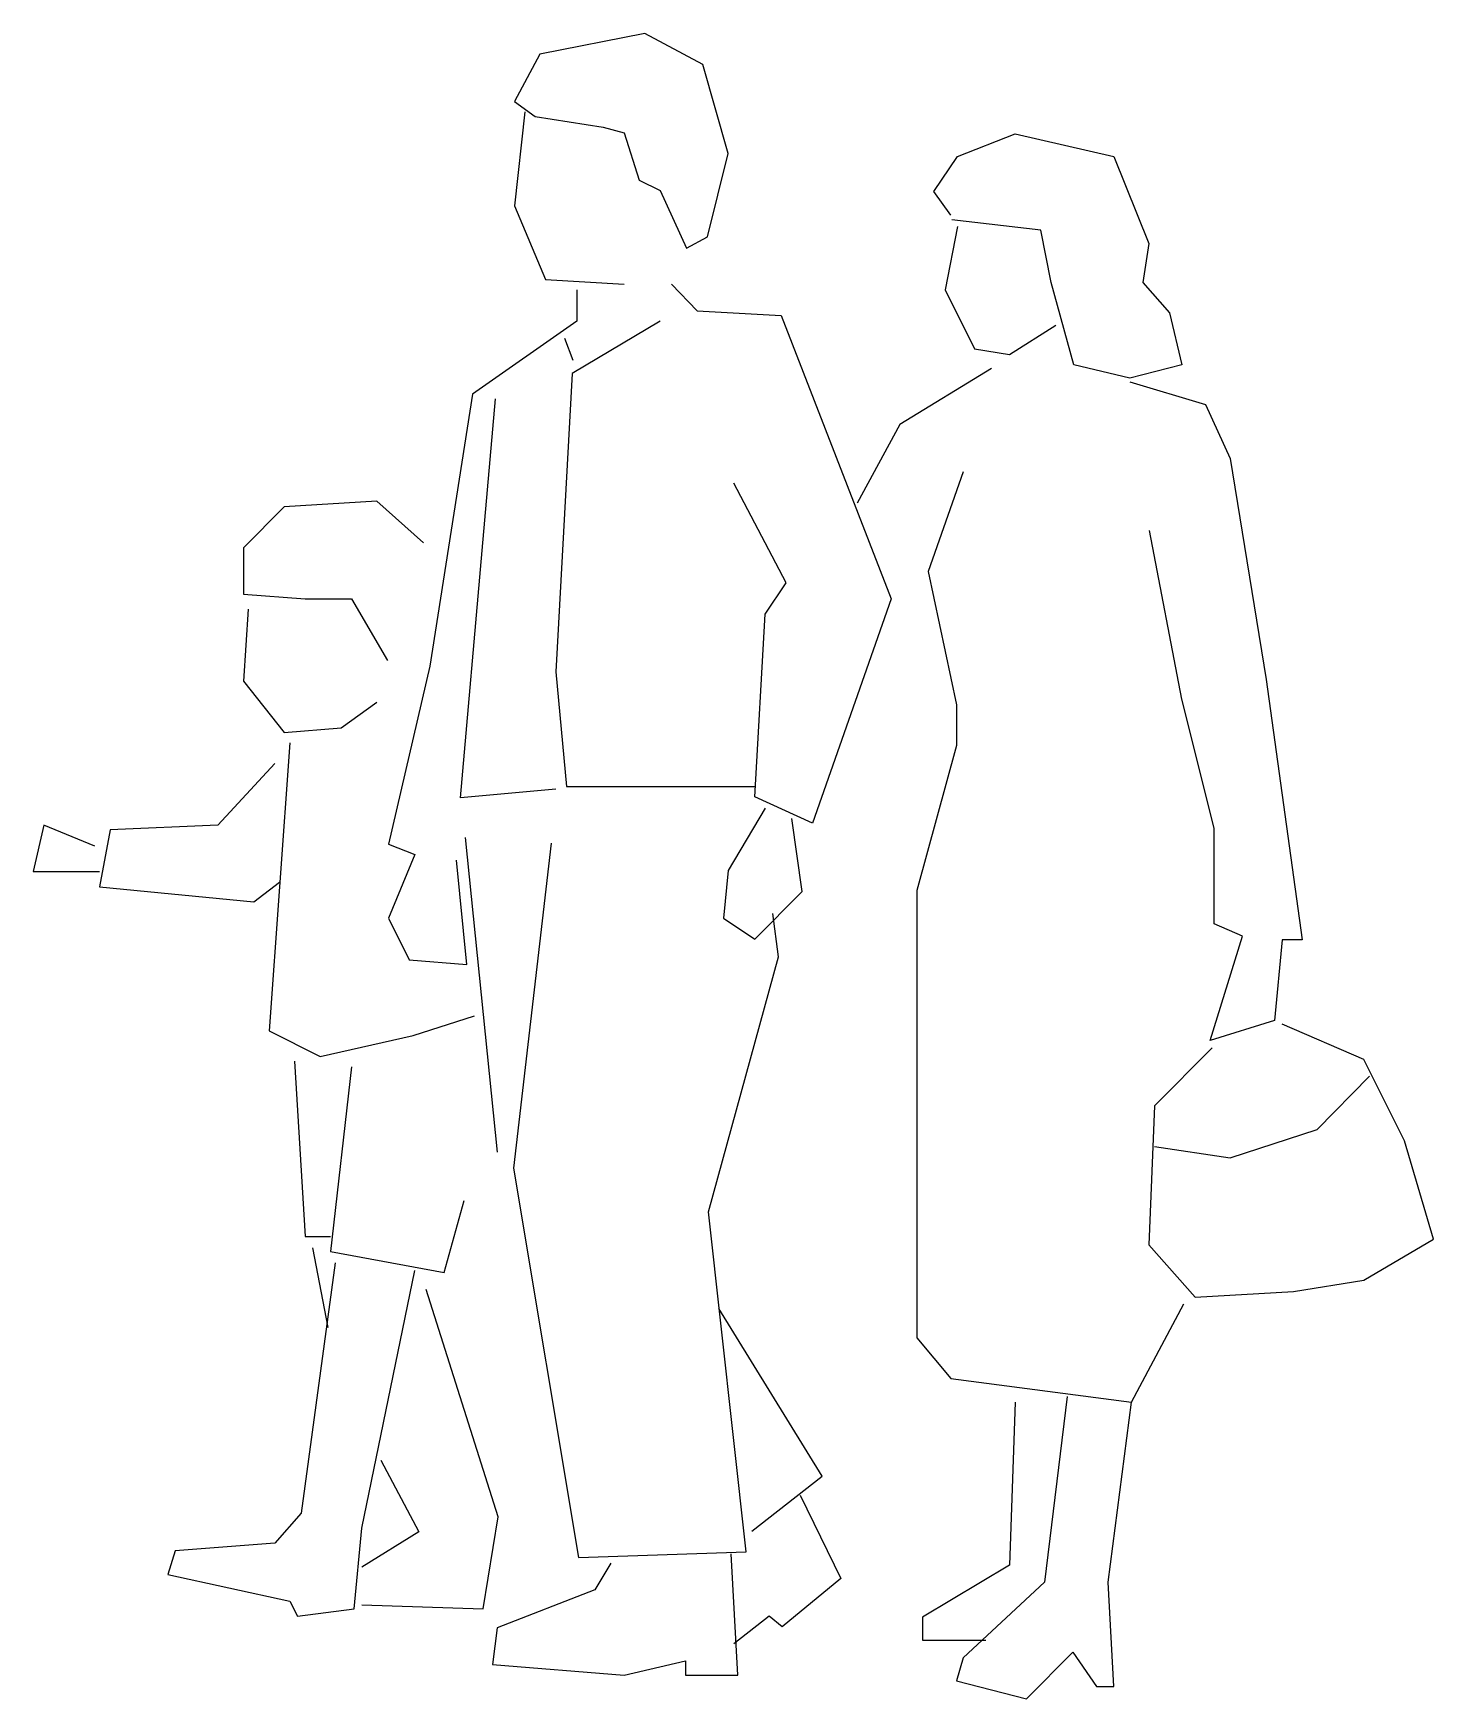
# Model space of a CAD drawing. Header units: millimetres. Extents: x -1539.07 to -1537.78, y 1863.21 to 1864.74.
import ezdxf

# ---------------------------------------------------------------- set-up
doc = ezdxf.new("R2010")
doc.units = ezdxf.units.MM
doc.header["$LTSCALE"] = 10
doc.layers.add('Humanos', color=2, linetype='Continuous')

msp = doc.modelspace()

# ---------------------------------------------------------------- linework, layer by layer
at = {"layer": 'Humanos'}
for p, q in [((-1538.5074, 1864.7379), (-1538.6039, 1864.7188)), ((-1538.4543, 1864.7092), (-1538.5074, 1864.7379)), ((-1538.6039, 1864.7188), (-1538.6274, 1864.6753)), ((-1538.4308, 1864.6275), (-1538.4543, 1864.7092)), ((-1538.6274, 1864.6753), (-1538.6083, 1864.6614)), ((-1538.6179, 1864.6657), (-1538.6274, 1864.5796)), ((-1538.6083, 1864.6614), (-1538.5457, 1864.6518)), ((-1538.5457, 1864.6518), (-1538.5265, 1864.6466)), ((-1538.5265, 1864.6466), (-1538.5126, 1864.6031)), ((-1538.2203, 1864.6248), (-1538.1672, 1864.6457)), ((-1538.1672, 1864.6457), (-1538.0767, 1864.6248)), ((-1538.45, 1864.5509), (-1538.4308, 1864.6275)), ((-1538.242, 1864.5927), (-1538.2203, 1864.6248)), ((-1538.0767, 1864.6248), (-1538.0445, 1864.5448)), ((-1538.5126, 1864.6031), (-1538.4935, 1864.5935)), ((-1538.6274, 1864.5796), (-1538.5987, 1864.5117)), ((-1538.4935, 1864.5935), (-1538.4691, 1864.5405)), ((-1538.2264, 1864.5709), (-1538.242, 1864.5927)), ((-1538.1437, 1864.557), (-1538.2255, 1864.5666)), ((-1538.4691, 1864.5405), (-1538.45, 1864.5509)), ((-1538.2203, 1864.5605), (-1538.2316, 1864.5022)), ((-1538.1341, 1864.5091), (-1538.1437, 1864.557)), ((-1538.0445, 1864.5448), (-1538.0498, 1864.5091)), ((-1538.5987, 1864.5117), (-1538.5265, 1864.5074)), ((-1538.483, 1864.5074), (-1538.4595, 1864.483)), ((-1538.1133, 1864.4334), (-1538.1341, 1864.5091)), ((-1538.0498, 1864.5091), (-1538.0254, 1864.4813)), ((-1538.57, 1864.5022), (-1538.57, 1864.4735)), ((-1538.2316, 1864.5022), (-1538.2046, 1864.4482)), ((-1538.57, 1864.4735), (-1538.6657, 1864.4065)), ((-1538.4935, 1864.4735), (-1538.5744, 1864.4256)), ((-1538.4595, 1864.483), (-1538.3821, 1864.4787)), ((-1538.3821, 1864.4787), (-1538.2812, 1864.2186)), ((-1538.0254, 1864.4813), (-1538.0141, 1864.4334)), ((-1538.5813, 1864.4578), (-1538.5735, 1864.4378)), ((-1538.1724, 1864.443), (-1538.1298, 1864.47)), ((-1538.2046, 1864.4482), (-1538.1724, 1864.443)), ((-1538.189, 1864.43), (-1538.2733, 1864.3786)), ((-1538.0619, 1864.4213), (-1538.1133, 1864.4334)), ((-1538.0141, 1864.4334), (-1538.0619, 1864.4213)), ((-1538.5744, 1864.4256), (-1538.5892, 1864.1516)), ((-1538.0619, 1864.4178), (-1537.9923, 1864.3969)), ((-1538.6657, 1864.4065), (-1538.7049, 1864.1568)), ((-1538.657, 1864.2629), (-1538.6448, 1864.4021)), ((-1537.9923, 1864.3969), (-1537.9697, 1864.3473)), ((-1538.2733, 1864.3786), (-1538.3125, 1864.3064)), ((-1538.2151, 1864.3351), (-1538.2472, 1864.2438)), ((-1537.9697, 1864.3473), (-1537.9367, 1864.1446)), ((-1538.3777, 1864.2333), (-1538.4256, 1864.3247)), ((-1538.7536, 1864.3082), (-1538.8388, 1864.3029)), ((-1538.711, 1864.2699), (-1538.7536, 1864.3082)), ((-1538.8388, 1864.3029), (-1538.8763, 1864.2655)), ((-1538.0141, 1864.1263), (-1538.0437, 1864.2812)), ((-1538.8763, 1864.2655), (-1538.8763, 1864.2229)), ((-1538.677, 1864.0359), (-1538.657, 1864.2629)), ((-1538.2472, 1864.2438), (-1538.2211, 1864.1211)), ((-1538.3969, 1864.2046), (-1538.3777, 1864.2333)), ((-1538.8763, 1864.2229), (-1538.8197, 1864.2186)), ((-1538.8197, 1864.2186), (-1538.7771, 1864.2186)), ((-1538.7771, 1864.2186), (-1538.744, 1864.162)), ((-1538.2812, 1864.2186), (-1538.3534, 1864.0124)), ((-1538.8719, 1864.209), (-1538.8763, 1864.1429)), ((-1538.4065, 1864.0367), (-1538.3969, 1864.2046)), ((-1538.7049, 1864.1568), (-1538.7431, 1863.9932)), ((-1538.5892, 1864.1516), (-1538.5796, 1864.0463)), ((-1538.8763, 1864.1429), (-1538.8388, 1864.0959)), ((-1537.9367, 1864.1446), (-1537.9036, 1863.9053)), ((-1538.7866, 1864.1002), (-1538.7536, 1864.1237)), ((-1538.2211, 1864.1211), (-1538.2211, 1864.0837)), ((-1537.9845, 1864.008), (-1538.0141, 1864.1263)), ((-1538.8388, 1864.0959), (-1538.7866, 1864.1002)), ((-1538.8336, 1864.0863), (-1538.8528, 1863.8217)), ((-1538.2211, 1864.0837), (-1538.2577, 1863.9506)), ((-1538.8475, 1864.0672), (-1538.8997, 1864.0106)), ((-1538.5892, 1864.0437), (-1538.677, 1864.0359)), ((-1538.5796, 1864.0463), (-1538.4065, 1864.0463)), ((-1538.3534, 1864.0124), (-1538.4065, 1864.0367)), ((-1538.3969, 1864.0263), (-1538.4308, 1863.9689)), ((-1538.363, 1863.9497), (-1538.3725, 1864.0167)), ((-1539.0598, 1864.0106), (-1539.0694, 1863.968)), ((-1539.0128, 1863.9915), (-1539.0598, 1864.0106)), ((-1538.9989, 1864.0063), (-1539.0085, 1863.9541)), ((-1538.8997, 1864.0106), (-1538.9989, 1864.0063)), ((-1538.6727, 1863.9993), (-1538.6431, 1863.7104)), ((-1537.9845, 1863.9201), (-1537.9845, 1864.008)), ((-1538.7431, 1863.9932), (-1538.7188, 1863.9837)), ((-1538.7188, 1863.9837), (-1538.7431, 1863.9253)), ((-1538.5935, 1863.9941), (-1538.6283, 1863.6956)), ((-1539.0694, 1863.968), (-1539.0085, 1863.968)), ((-1538.6709, 1863.8826), (-1538.6805, 1863.9784)), ((-1538.4308, 1863.9689), (-1538.4352, 1863.9253)), ((-1539.0085, 1863.9541), (-1538.8667, 1863.9402)), ((-1538.8667, 1863.9402), (-1538.8432, 1863.9584)), ((-1538.4065, 1863.9061), (-1538.363, 1863.9497)), ((-1538.2577, 1863.9506), (-1538.2577, 1863.5399)), ((-1538.7431, 1863.9253), (-1538.724, 1863.887)), ((-1538.4352, 1863.9253), (-1538.4065, 1863.9061)), ((-1538.3847, 1863.8896), (-1538.3899, 1863.9296)), ((-1537.988, 1863.813), (-1537.9584, 1863.9087)), ((-1537.9584, 1863.9087), (-1537.9845, 1863.9201)), ((-1537.9219, 1863.9053), (-1537.9288, 1863.8313)), ((-1537.9036, 1863.9053), (-1537.9219, 1863.9053)), ((-1538.724, 1863.887), (-1538.6709, 1863.8826)), ((-1538.4491, 1863.6556), (-1538.3847, 1863.8896)), ((-1538.7205, 1863.8174), (-1538.664, 1863.8357)), ((-1537.9288, 1863.8313), (-1537.988, 1863.813)), ((-1538.8528, 1863.8217), (-1538.8058, 1863.7983)), ((-1538.8058, 1863.7983), (-1538.7205, 1863.8174)), ((-1537.847, 1863.7956), (-1537.9219, 1863.8278)), ((-1537.9862, 1863.8061), (-1538.0393, 1863.753)), ((-1538.8293, 1863.7939), (-1538.8197, 1863.633)), ((-1538.7771, 1863.7887), (-1538.7962, 1863.619)), ((-1537.8096, 1863.7208), (-1537.847, 1863.7956)), ((-1537.8897, 1863.7313), (-1537.8418, 1863.78)), ((-1538.0393, 1863.753), (-1538.0445, 1863.6251)), ((-1537.9697, 1863.7052), (-1537.8897, 1863.7313)), ((-1538.0393, 1863.7156), (-1537.9697, 1863.7052)), ((-1537.7827, 1863.6303), (-1537.8096, 1863.7208)), ((-1538.6283, 1863.6956), (-1538.5683, 1863.338)), ((-1538.6918, 1863.5999), (-1538.6735, 1863.666)), ((-1538.4143, 1863.3432), (-1538.4491, 1863.6556)), ((-1538.8197, 1863.633), (-1538.7962, 1863.633)), ((-1538.8127, 1863.6225), (-1538.7988, 1863.5494)), ((-1538.7962, 1863.619), (-1538.6918, 1863.5999)), ((-1538.0445, 1863.6251), (-1538.0019, 1863.5773)), ((-1537.847, 1863.5929), (-1537.7827, 1863.6303)), ((-1538.7919, 1863.6086), (-1538.8232, 1863.3789)), ((-1538.7675, 1863.365), (-1538.7188, 1863.6016)), ((-1537.9114, 1863.5825), (-1537.847, 1863.5929)), ((-1538.6422, 1863.3754), (-1538.7083, 1863.5842)), ((-1538.0602, 1863.4807), (-1538.0123, 1863.5712)), ((-1538.0019, 1863.5773), (-1537.9114, 1863.5825)), ((-1538.3447, 1863.4128), (-1538.4395, 1863.5668)), ((-1538.2577, 1863.5399), (-1538.2264, 1863.5025)), ((-1538.2264, 1863.5025), (-1538.0602, 1863.4807)), ((-1538.1672, 1863.4807), (-1538.1724, 1863.3311)), ((-1538.1194, 1863.4859), (-1538.1402, 1863.3154)), ((-1538.0819, 1863.3154), (-1538.0602, 1863.4807)), ((-1538.7501, 1863.4276), (-1538.7153, 1863.3615)), ((-1538.4091, 1863.3624), (-1538.3447, 1863.4128)), ((-1538.3647, 1863.3954), (-1538.3273, 1863.3189)), ((-1538.8232, 1863.3789), (-1538.8475, 1863.3511)), ((-1538.6561, 1863.291), (-1538.6422, 1863.3754)), ((-1538.7745, 1863.291), (-1538.7675, 1863.365)), ((-1538.7153, 1863.3615), (-1538.7675, 1863.3293)), ((-1538.9389, 1863.3441), (-1538.9459, 1863.3224)), ((-1538.8475, 1863.3511), (-1538.9389, 1863.3441)), ((-1538.5683, 1863.338), (-1538.4143, 1863.3432)), ((-1538.4221, 1863.2301), (-1538.4282, 1863.3415)), ((-1538.5387, 1863.3328), (-1538.5535, 1863.3084)), ((-1538.1724, 1863.3311), (-1538.2525, 1863.2832)), ((-1538.9459, 1863.3224), (-1538.8336, 1863.298)), ((-1538.3273, 1863.3189), (-1538.3812, 1863.2745)), ((-1538.1402, 1863.3154), (-1538.2151, 1863.2458)), ((-1538.0767, 1863.2197), (-1538.0819, 1863.3154)), ((-1538.8336, 1863.298), (-1538.8267, 1863.2841)), ((-1538.7675, 1863.2945), (-1538.6561, 1863.291)), ((-1538.5535, 1863.3084), (-1538.6431, 1863.2736)), ((-1538.8267, 1863.2841), (-1538.7745, 1863.291)), ((-1538.3934, 1863.2841), (-1538.4256, 1863.2589)), ((-1538.3812, 1863.2745), (-1538.3934, 1863.2841)), ((-1538.2525, 1863.2832), (-1538.2525, 1863.2623)), ((-1538.6431, 1863.2736), (-1538.6474, 1863.2397)), ((-1538.2525, 1863.2623), (-1538.1942, 1863.2623)), ((-1538.1568, 1863.2084), (-1538.1141, 1863.251)), ((-1538.1141, 1863.251), (-1538.0924, 1863.2197)), ((-1538.6474, 1863.2397), (-1538.5265, 1863.2301)), ((-1538.5265, 1863.2301), (-1538.47, 1863.2432)), ((-1538.47, 1863.2432), (-1538.47, 1863.2301)), ((-1538.2151, 1863.2458), (-1538.2211, 1863.2249)), ((-1538.47, 1863.2301), (-1538.4221, 1863.2301)), ((-1538.2211, 1863.2249), (-1538.1568, 1863.2084)), ((-1538.0924, 1863.2197), (-1538.0767, 1863.2197))]:
    msp.add_line(p, q, dxfattribs=at)

doc.saveas('drawing.dxf')
